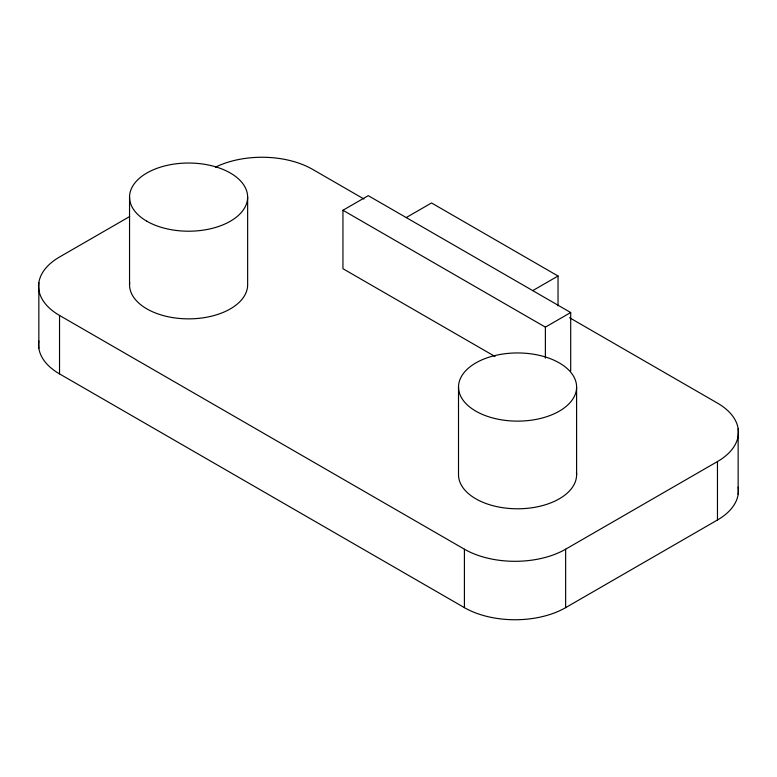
<?xml version="1.0" encoding="UTF-8"?>
<svg xmlns="http://www.w3.org/2000/svg" width="777" height="777" viewBox="0 0 777 777"><rect width="100%" height="100%" fill="white"/><g stroke="black" fill="none" stroke-linecap="round" stroke-linejoin="round"><path stroke-width="1.17" d="M129.691 216.511L59.538 257.012A71.571 41.317 0 0 0 59.538 315.452L59.538 373.892L464.413 607.643A71.571 41.317 0 0 0 565.637 607.643L717.462 519.988A71.571 41.317 0 0 0 738.15 487.169M495.046 356.507L342.948 268.706L342.948 210.266L368.259 195.658L570.697 312.529L570.697 370.969M406.216 217.57L431.517 202.962L558.041 276.01L558.041 305.817M532.74 290.617L558.041 276.01M342.948 210.266L545.386 327.136L570.697 312.529M59.538 315.452L464.413 549.203A71.571 41.317 0 0 0 565.637 549.203L717.462 461.548A71.571 41.317 0 0 0 717.462 403.108L569.57 317.725M363.986 199.029L312.587 169.357A71.571 41.317 0 0 0 215.443 167.181M738.15 428.729L738.15 494.366M717.462 461.548L717.462 519.988M576.602 387.033A59.042 34.091 0 0 1 488.034 416.559A59.042 34.091 0 0 1 488.034 357.517A59.042 34.091 0 0 1 576.602 387.033L576.602 474.698M565.637 549.203L565.637 607.643M545.386 327.136L545.386 358.148M464.413 549.203L464.413 607.643M458.508 387.033L458.508 474.698A59.042 34.091 0 0 0 519.473 508.77A59.042 34.091 0 0 0 576.476 472.474M247.64 197.115L247.64 284.77A59.042 34.091 0 0 1 186.674 318.842A59.042 34.091 0 0 1 129.672 282.556M129.545 197.115L129.545 284.77M38.85 282.634L38.85 348.271M59.538 373.892A71.571 41.317 0 0 1 38.85 341.074M146.843 221.222A59.042 34.091 0 0 0 245.629 205.934A59.042 34.091 0 0 0 173.31 164.19A59.042 34.091 0 0 0 146.843 221.222"/></g></svg>
